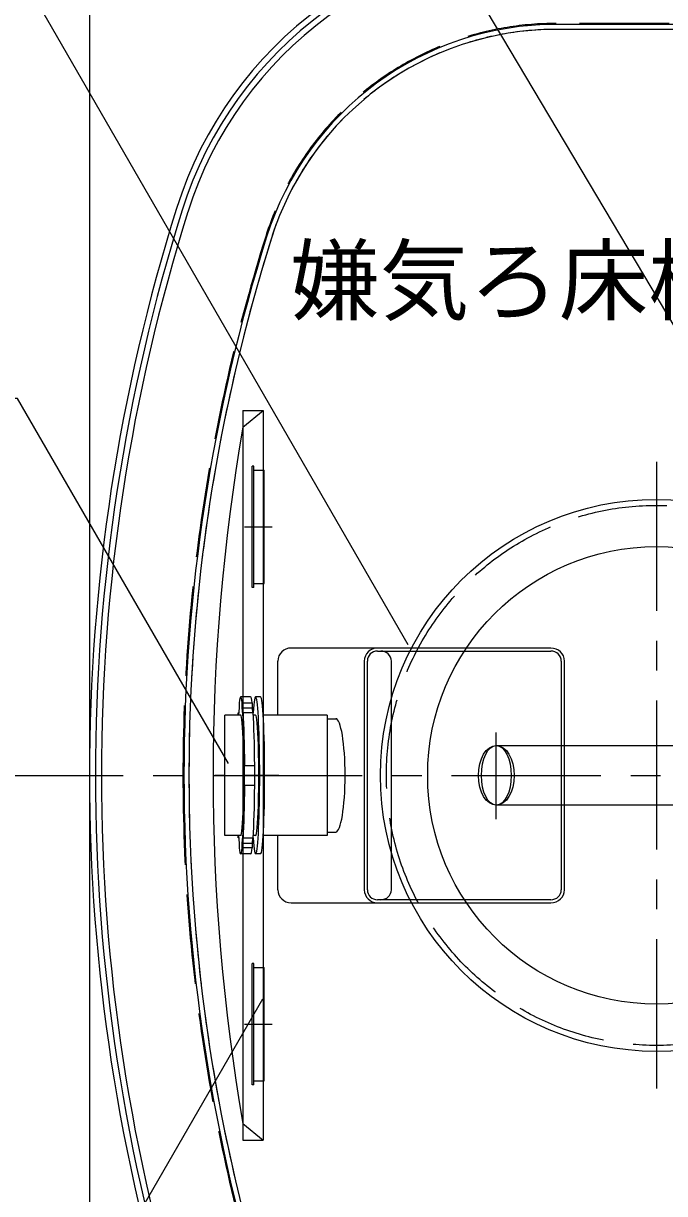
# Model space of a CAD drawing. Units: millimetres, scale not verified. Extents: x -8910 to 8910, y -6308 to 6308.
# Drawn here: x -6140 to -5496, y 366 to 1542 of the extents above; entities that cross this region are included whole.
import ezdxf
from ezdxf.enums import TextEntityAlignment as Align

# ---------------------------------------------------------------- set-up
doc = ezdxf.new("R2010")
doc.units = ezdxf.units.MM
doc.header["$LTSCALE"] = 30
for name, pattern in [('CHAIN1', [8, 5, -1, 1, -1]), ('DASHED1', [1.8, 1.2, -0.6]), ('DASHED3', [4, 3, -1])]:
    doc.linetypes.add(name, pattern=pattern)
for name, color, linetype, lineweight in [('0-1_躯体', 3, 'Continuous', 25), ('0-2_空気管', 3, 'Continuous', 25), ('0-4_機器', 2, 'Continuous', 25), ('0-5_文字', 7, 'Continuous', 25), ('0-9_補助線', 3, 'Continuous', 25), ('0-C_0A', 3, 'Continuous', 25)]:
    doc.layers.add(name, color=color, linetype=linetype, lineweight=lineweight)
doc.styles.add('ＭＳ ゴシック', font='')
doc.styles.get('ＭＳ ゴシック').set_extended_font_data('MS Gothic')

msp = doc.modelspace()

# ---------------------------------------------------------------- linework, layer by layer
at = {"layer": '0-1_躯体', "linetype": 'CHAIN1'}
msp.add_line((-5664.84, 746.76), (-5664.84, 828.69), dxfattribs=at)
at = {"layer": '0-1_躯体'}
msp.add_ellipse((-5664.84, 786.47), major_axis=(0, 30), ratio=0.5, dxfattribs=at)
at = {"layer": '0-2_空気管', "linetype": 'DASHED3'}
for p, q in [((-5131.21, 1542.47), (-5604.75, 1542.47)), ((-5131.21, 1536.47), (-5604.75, 1536.47))]:
    msp.add_line(p, q, dxfattribs=at)
at = {"layer": '0-2_空気管'}
for p, q in [((-5131.21, 1541.47), (-5604.75, 1541.47)), ((-5131.21, 1536.47), (-5604.75, 1536.47)), ((-5919.57, 1153.31), (-5919.57, 419.63)), ((-5919.57, 1153.31), (-5899.26, 1153.31)), ((-5919.57, 1136.47), (-5899.26, 1153.31)), ((-5899.26, 1153.31), (-5899.26, 419.63)), ((-5910.23, 975.47), (-5910.23, 1097.47)), ((-5908.73, 1097.47), (-5910.23, 1097.47)), ((-5908.73, 975.47), (-5908.73, 1097.47)), ((-5908.73, 1093.47), (-5898.23, 1093.47)), ((-5908.73, 975.47), (-5910.23, 975.47)), ((-5664.84, 816.47), (-3889.85, 816.47)), ((-3889.85, 756.47), (-5664.84, 756.47)), ((-5910.23, 475.47), (-5910.23, 597.47)), ((-5908.73, 597.47), (-5910.23, 597.47)), ((-5908.73, 475.47), (-5908.73, 597.47)), ((-5908.73, 593.47), (-5898.23, 593.47)), ((-5908.73, 475.47), (-5910.23, 475.47)), ((-5919.57, 436.47), (-5899.26, 419.63)), ((-5919.57, 419.63), (-5899.26, 419.63))]:
    msp.add_line(p, q, dxfattribs=at)
at = {"layer": '0-2_空気管', "linetype": 'CHAIN1'}
for p, q in [((-5503.84, 1101.84), (-5503.84, 468.76)), ((-5664.84, 742.41), (-5664.84, 829.66)), ((-6189.79, 786.47), (-2630.34, 786.47))]:
    msp.add_line(p, q, dxfattribs=at)
at = {"layer": '0-2_空気管'}
for points in [[(-5908.73, 979.47), (-5898.23, 979.47), (-5898.23, 1093.47)], [(-5908.73, 479.47), (-5898.23, 479.47), (-5898.23, 593.47)]]:
    msp.add_lwpolyline(points, dxfattribs=at)
for radius in [277.5, 230]:
    msp.add_circle((-5503.84, 786.47), radius, dxfattribs=at)
at = {"layer": '0-2_空気管', "linetype": 'DASHED3'}
msp.add_circle((-5503.84, 786.47), 271.5, dxfattribs=at)
at = {"layer": '0-2_空気管'}
for centre, radius, start, end in [((-5604.75, 1236.47), 400, 90, 162.542), ((-5604.75, 1236.47), 394, 90, 162.542), ((-5604.75, 1236.47), 388, 90, 162.542), ((-5604.75, 1236.47), 305, 90, 162.542), ((-5604.75, 1236.47), 300, 90, 162.542), ((-4173.84, 786.47), 1900, 162.542, 180), ((-4173.84, 786.47), 1894, 162.542, 180), ((-4173.84, 786.47), 1888, 162.542, 180), ((-4173.84, 786.47), 1805, 162.542, 180), ((-4173.84, 786.47), 1800, 162.542, 180), ((-3895.72, 786.47), 2053.89, 170.188, 189.812), ((-4173.84, 786.47), 1900, 180, 197.458), ((-4173.84, 786.47), 1894, 180, 197.458), ((-4173.84, 786.47), 1888, 180, 197.458), ((-4173.84, 786.47), 1805, 180, 197.458), ((-4173.84, 786.47), 1800, 180, 197.458)]:
    msp.add_arc(centre, radius, start, end, dxfattribs=at)
at = {"layer": '0-2_空気管', "linetype": 'DASHED3'}
for centre, radius, start, end in [((-5604.75, 1236.47), 306, 90, 162.542), ((-5604.75, 1236.47), 300, 90, 162.542), ((-4173.84, 786.47), 1806, 162.542, 180), ((-4173.84, 786.47), 1800, 162.542, 180), ((-4173.84, 786.47), 1806, 180, 197.458), ((-4173.84, 786.47), 1800, 180, 197.458)]:
    msp.add_arc(centre, radius, start, end, dxfattribs=at)
at = {"layer": '0-2_空気管'}
msp.add_ellipse((-5664.84, 786.47), major_axis=(0, 30), ratio=0.6, dxfattribs=at)
at = {"layer": '0-4_機器'}
msp.add_line((-6073.84, 1986.47), (-6073.84, -413.53), dxfattribs=at)
at = {"layer": '0-5_文字', "color": 3}
msp.add_line((-5314.47, 949.39), (-5743.03, 1670.54), dxfattribs=at)
for points in [[(-5753.37, 917.74), (-6212.41, 1712.81), (-6730.41, 1712.81)], [(-5934.18, 798.47), (-6146.05, 1165.45), (-6412.05, 1165.45)], [(-5899.83, 561.64), (-6354.99, -226.73), (-6620.99, -226.73)]]:
    msp.add_lwpolyline(points, dxfattribs=at)
at = {"layer": '0-9_補助線'}
for p, q in [((-5917.84, 1036.47), (-5890.1, 1036.47)), ((-5917.84, 536.47), (-5890.1, 536.47))]:
    msp.add_line(p, q, dxfattribs=at)
at = {"layer": '0-9_補助線', "linetype": 'DASHED1'}
msp.add_line((-5883.41, 786.47), (-5947.82, 786.47), dxfattribs=at)
at = {"layer": '0-C_0A'}
for p, q in [((-5610.02, 914.47), (-5871.19, 914.47)), ((-5784.36, 911.47), (-5610.02, 911.47)), ((-5884.36, 846.97), (-5884.36, 901.47)), ((-5797.54, 901.47), (-5797.54, 671.47)), ((-5794.5, 671.47), (-5794.5, 901.47)), ((-5770.36, 671.47), (-5770.36, 901.47)), ((-5599.5, 901.47), (-5599.5, 671.47)), ((-5596.35, 671.47), (-5596.35, 901.47)), ((-5923.41, 859.33), (-5923.27, 854.54)), ((-5911.83, 865.47), (-5921.81, 865.47)), ((-5920.36, 854.54), (-5920.22, 859.33)), ((-5920.22, 859.33), (-5910.23, 859.33)), ((-5910.23, 859.33), (-5910.38, 854.54)), ((-5901.84, 865.47), (-5906.83, 865.47)), ((-5924.32, 849.33), (-5923.74, 849.33)), ((-5924.25, 846.97), (-5924.32, 849.33)), ((-5923.27, 854.54), (-5923.95, 846.97)), ((-5919.45, 844.54), (-5920.36, 854.54)), ((-5919.31, 849.33), (-5919.45, 844.54)), ((-5909.32, 849.33), (-5919.31, 849.33)), ((-5937.79, 725.97), (-5937.79, 846.97)), ((-5921.77, 846.97), (-5937.79, 846.97)), ((-5906.75, 846.97), (-5909.17, 846.97)), ((-5834.79, 846.97), (-5899.18, 846.97)), ((-5834.79, 846.97), (-5834.79, 725.97)), ((-5834.79, 843.47), (-5826.27, 843.47)), ((-5918, 796.47), (-5907.73, 796.47)), ((-5918, 776.47), (-5918, 796.47)), ((-5908.02, 796.47), (-5908.02, 776.47)), ((-5907.73, 776.47), (-5918, 776.47)), ((-5834.79, 729.47), (-5826.27, 729.47)), ((-5921.77, 725.97), (-5937.79, 725.97)), ((-5924.32, 723.6), (-5924.25, 725.97)), ((-5923.74, 723.6), (-5924.32, 723.6)), ((-5923.95, 725.97), (-5923.27, 718.4)), ((-5923.27, 718.4), (-5923.41, 713.6)), ((-5920.36, 718.4), (-5919.45, 728.4)), ((-5920.36, 718.4), (-5910.38, 718.4)), ((-5920.22, 713.6), (-5920.36, 718.4)), ((-5919.45, 728.4), (-5919.31, 723.6)), ((-5919.31, 723.6), (-5909.32, 723.6)), ((-5909.9, 723.6), (-5910.38, 718.4)), ((-5910.38, 718.4), (-5910.23, 713.6)), ((-5906.75, 725.97), (-5909.17, 725.97)), ((-5834.79, 725.97), (-5899.18, 725.97)), ((-5884.36, 671.47), (-5884.36, 725.97)), ((-5911.83, 707.47), (-5921.81, 707.47)), ((-5910.23, 713.6), (-5920.22, 713.6)), ((-5901.84, 707.47), (-5906.83, 707.47)), ((-5610.02, 661.47), (-5784.36, 661.47)), ((-5871.19, 658.47), (-5610.02, 658.47))]:
    msp.add_line(p, q, dxfattribs=at)
msp.add_lwpolyline([(-5920.36, 854.54), (-5910.38, 854.54), (-5909.9, 849.33)], dxfattribs=at)
for centre, major_axis, ratio, start_param, end_param in [((-5871.19, 901.47), (-13.18, 0), 0.986572, 4.712389, 6.2831853), ((-5784.36, 901.47), (-13.18, 0), 0.986572, 4.712389, 6.2831853), ((-5784.36, 901.47), (-10.14, 0), 0.986572, 4.712389, 6.2831853), ((-5780.88, 901.47), (10.51, 0), 0.951057, 6.2831853, 7.8539816), ((-5610.02, 901.47), (13.67, 0), 0.951057, 6.2831853, 7.8539816), ((-5610.02, 901.47), (10.51, 0), 0.951057, 6.2831853, 7.8539816), ((-5906.83, 786.47), (0, 79), 0.052336, 2.4910711, 6.9337069), ((-5921.81, 786.47), (0, 79), 0.052336, 5.8865093, 6.6798613), ((-5911.83, 786.47), (0, 79), 0.052336, 5.8865093, 6.2831853), ((-5901.84, 786.47), (0, 79), 0.052336, 3.1415927, 6.2831853), ((-5921.81, 786.47), (0, 79), 0.052336, 0.6505216, 0.6984765), ((-5921.81, 786.47), (0, -79), 0.052336, 1.6977191, 2.4910711), ((-5911.83, 786.47), (0, -79), 0.052336, 1.6977191, 2.4910711), ((-5921.77, 786.47), (0, -60.5), 0.052408, 6.2831853, 9.424778), ((-5906.75, 786.47), (0, -60.5), 0.052408, 6.2831853, 9.424778), ((-5826.27, 786.47), (0, 57), 0.165549, 3.1415927, 6.2831853), ((-5921.81, 786.47), (0, -79), 0.052336, 0.6505216, 1.4438735), ((-5911.83, 786.47), (0, -79), 0.052336, 0.6505216, 1.4438735), ((-5921.81, 786.47), (0, 79), 0.052336, 2.4431162, 2.4910711), ((-5921.81, 786.47), (0, -79), 0.052336, 5.8865093, 6.6798613), ((-5911.83, 786.47), (0, -79), 0.052336, 6.2831853, 6.6798613), ((-5871.19, 671.47), (-13.18, 0), 0.986572, 6.2831853, 7.8539816), ((-5784.36, 671.47), (-13.18, 0), 0.986572, 6.2831853, 7.8539816), ((-5784.36, 671.47), (-10.14, 0), 0.986572, 6.2831853, 7.8539816), ((-5780.88, 671.47), (10.51, 0), 0.951057, 4.712389, 6.2831853), ((-5610.02, 671.47), (10.51, 0), 0.951057, 4.712389, 6.2831853), ((-5610.02, 671.47), (13.67, 0), 0.951057, 4.712389, 6.2831853)]:
    msp.add_ellipse(centre, major_axis=major_axis, ratio=ratio, start_param=start_param, end_param=end_param, dxfattribs=at)

# ---------------------------------------------------------------- texts
at = {"layer": '0-5_文字', "color": 4, "style": 'ＭＳ ゴシック'}
msp.add_text('嫌気ろ床槽第1室', height=65.98, dxfattribs=at).set_placement((-5872.04, 1231.27), align=Align.BOTTOM_LEFT)

doc.saveas('drawing.dxf')
